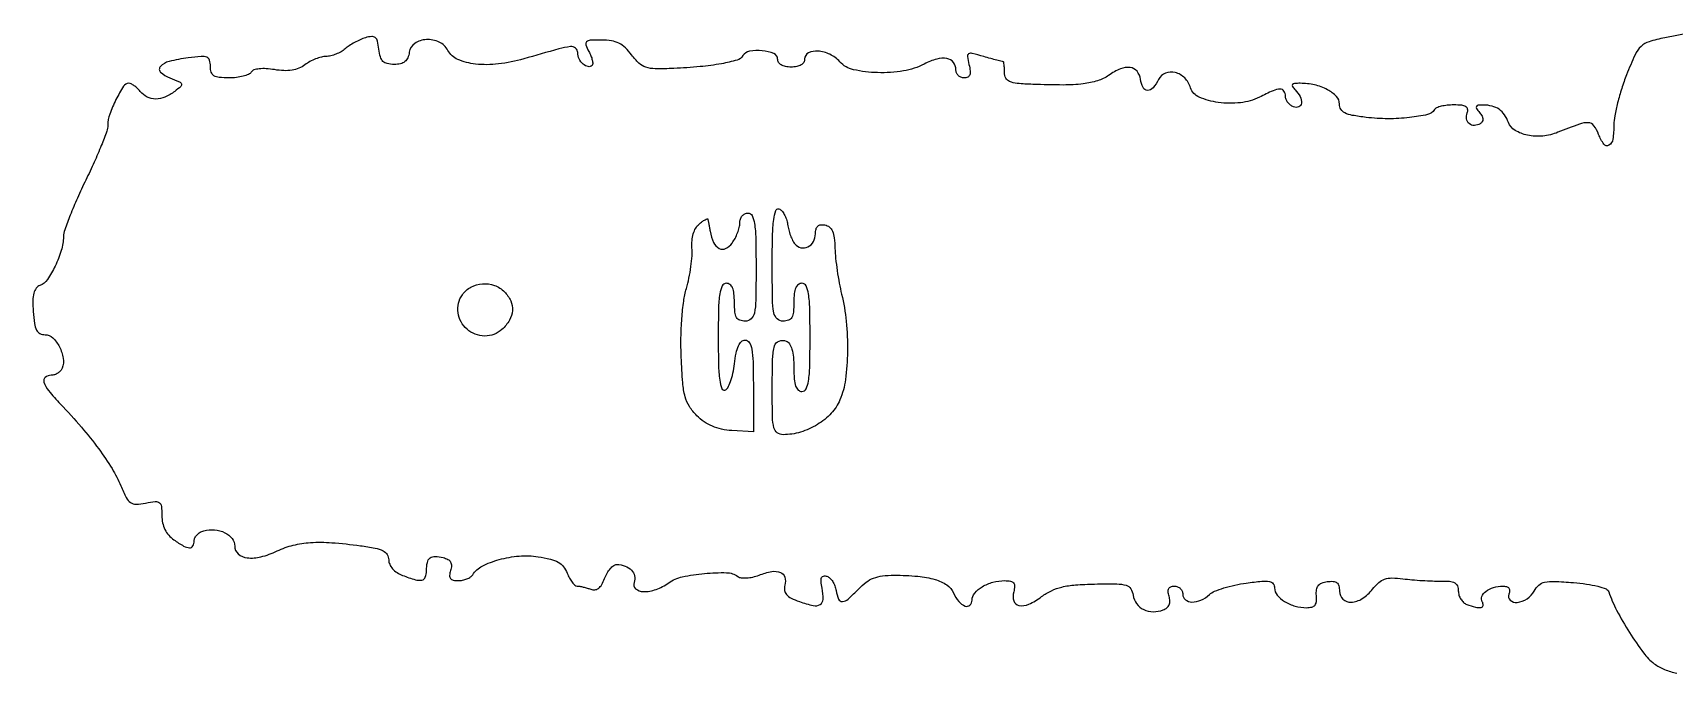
# Model space of a CAD drawing. Extents: x 146 to 754, y 185 to 522.
# Drawn here: x 146.1 to 450, y 211.9 to 330.3 of the extents above; entities that cross this region are included whole.
import ezdxf

# ---------------------------------------------------------------- set-up
doc = ezdxf.new("R2010")
doc.units = 0

msp = doc.modelspace()

# ---------------------------------------------------------------- linework, layer by layer
msp.add_lwpolyline([(453, 330.335199), (448.25, 329.4176, 0.024958), (445.302953, 328.694114, 0.119852), (443.821501, 327.827684, 0.094394), (442.729297, 326.280825, 0.012408), (441.15, 322.563567, 0.016783), (440.250411, 320.047462, 0.015273), (439.490312, 317.396782, 0.015493), (438.956832, 314.985485, 0.046722), (438.8, 313.31078, -0.035909), (438.609452, 310.661008, -0.220857), (437.88073, 309.54463, -0.397938), (436.946498, 309.73372, -0.062661), (435.980307, 311.551797, 0.067608), (435.107008, 313.156721, 0.225463), (434.078321, 313.710636, 0.099969), (432.420796, 313.462094, 0.008729), (428.426356, 311.933116, -0.071956), (425.643096, 311.253883, -0.073866), (422.807311, 311.400806, -0.08586), (420.509681, 312.29337, -0.170558), (419.280122, 313.779799, 0.063097), (418.5444, 315.195537, 0.090826), (417.54716, 316.190695, 0.089495), (416.250125, 316.777218, 0.059569), (414.627555, 316.984687, 0.028029), (413.688433, 316.939701, 0.255654), (413.363183, 316.715032, 0.265799), (413.384071, 316.327651, 0.029827), (413.926114, 315.589028, -0.043282), (414.391203, 314.918193, -0.115588), (414.556329, 314.36394, -0.160707), (414.435208, 313.907337, -0.110253), (414.048558, 313.530011, -0.132695), (412.972404, 313.209194, -0.182368), (412.027699, 313.537954, -0.181523), (411.532727, 314.410526, -0.131568), (411.650663, 315.532025, 0.128746), (411.726264, 316.214504, 0.226613), (411.416426, 316.675798, 0.11058), (410.625832, 316.931991, 0.023281), (409.166006, 317, 0.026304), (407.959898, 316.936506, 0.032954), (406.856298, 316.745843, 0.034821), (405.983375, 316.469515, 0.161645), (405.583301, 316.134783, -0.201636), (404.308573, 315.226118, -0.02695), (400.983601, 314.664048, -0.029485), (396.988262, 314.445598, -0.028396), (392.943873, 314.693053, -0.014819), (390.378035, 315.074342, -0.071706), (388.983163, 315.537093, -0.143054), (388.265572, 316.202487, -0.135557), (388, 317.164042, 0.193316), (387.435238, 318.570176, 0.080463), (385.773145, 319.824225, 0.065902), (383.398325, 320.702373, 0.0557), (380.7349, 321, 0.020821), (379.675085, 320.955848, 0.209399), (379.294771, 320.75, 0.331674), (379.287422, 320.405741, 0.041581), (379.8, 319.8, -0.076036), (380.724299, 318.541886, -0.145116), (380.96359, 317.321461, -0.27772), (380.468201, 316.651063, -0.192068), (379.5, 316.638374, -0.074185), (378.926569, 316.962529, -0.064359), (378.440625, 317.454091, -0.06686), (378.111903, 318.031441, -0.096313), (378, 318.606989, 0.143406), (377.722684, 319.553997, 0.265076), (377.034105, 319.914954, 0.09358), (375.704203, 319.614731, 0.013525), (373.172085, 318.435961, -0.088478), (369.680121, 317.408183, -0.061432), (365.557874, 317.461622, -0.066486), (362.029955, 318.432114, -0.218962), (360.444977, 320.173363, 0.118898), (359.349118, 321.984996, 0.134521), (357.592552, 322.996951, 0.160774), (355.794772, 322.882461, 0.180767), (354.520842, 321.719041, -0.05619), (353.488342, 320.161179, -0.224277), (352.475441, 319.694206, -0.28438), (351.650417, 320.215368, -0.078206), (351.180449, 321.75, 0.138029), (350.525121, 323.235767, 0.192055), (349.263826, 323.927403, 0.130178), (347.452177, 323.67799, 0.053877), (345.268354, 322.475409, -0.077408), (343.231049, 321.474883, -0.045761), (340.575955, 320.907475, -0.030043), (336.853366, 320.687537, -0.009344), (331.25, 320.798161, -0.011375), (328.32463, 320.977344, -0.078459), (326.93148, 321.319038, -0.17781), (326.250818, 321.951943, -0.117993), (326, 323, 0.012046), (325.981524, 323.766784, 0.019858), (325.924623, 324.4125, 0.01475), (325.844883, 324.915882, 0.360557), (325.743398, 325, -0.064009), (325.556291, 325.024052, -0.001153), (324.580656, 325.281495, -0.002852), (323.444509, 325.591051, -0.001898), (322.145461, 325.958282, 0.009294), (320.006044, 326.529045, 0.188543), (319.352531, 326.443217, 0.314801), (319.11702, 325.964915, 0.023376), (319.421114, 324.458282, -0.030544), (319.641017, 323.282139, -0.119428), (319.557564, 322.553033, -0.19813), (319.185468, 322.147875, -0.109615), (318.519052, 322, -0.099868), (317.939342, 322.116955, -0.098136), (317.446222, 322.449844, -0.097747), (317.115922, 322.946931, -0.098215), (317, 323.531385, 0.170308), (316.528703, 324.874911, 0.18203), (315.334393, 325.584209, 0.113513), (313.458724, 325.48987, 0.050277), (311.139917, 324.572354, -0.078755), (307.289427, 323.296068, -0.04759), (302.484343, 322.969922, -0.048036), (298.040363, 323.520816, -0.155203), (295.5, 325, 0.09695), (293.675921, 326.363607, 0.093236), (291.446908, 326.963037, 0.134629), (289.69952, 326.625391, 0.285464), (289, 325.5, -0.140575), (288.822179, 324.88002, -0.118484), (288.333333, 324.4, -0.088208), (287.543379, 324.09863, -0.04716), (286.5, 324, -0.04716), (285.456621, 324.09863, -0.088208), (284.666667, 324.4, -0.118484), (284.177821, 324.88002, -0.140575), (284, 325.5, 0.31107), (283.30912, 326.503036, 0.067365), (281.146299, 327.009322, 0.063332), (278.804733, 326.936533, 0.218284), (277.571257, 326.115296, -0.186952), (276.489241, 325.296858, -0.023855), (273.596025, 324.618675, -0.022929), (269.680378, 324.080062, -0.011884), (264.753204, 323.749057, -0.0129), (261.350051, 323.689452, -0.07583), (259.591624, 323.972606, -0.112257), (258.325928, 324.722051, -0.044023), (256.973266, 326.25, 0.042325), (255.806457, 327.577048, 0.07617), (254.623681, 328.408858, 0.075162), (253.234977, 328.85497, 0.040219), (251.434879, 329, 0.011298), (249.312934, 328.952047, 0.16973), (248.636799, 328.680858, 0.310521), (248.497578, 328.137742, 0.035057), (249.045837, 326.914354, -0.027603), (249.435684, 326.078046, -0.038419), (249.683024, 325.290235, -0.042946), (249.774689, 324.647099, -0.213438), (249.647551, 324.314218, -0.254626), (248.898305, 324.093289, -0.129825), (247.997399, 324.551055, -0.099102), (247.260417, 325.530817, -0.112307), (247, 326.675594, 0.228451), (246.596332, 327.512975, 0.199267), (245.653552, 327.783082, 0.039155), (243.486408, 327.360395, 0.002283), (237, 325.527036, -0.040219), (232.313664, 324.578865, -0.057575), (228.077704, 324.561014, -0.071932), (224.789895, 325.416044, -0.172006), (222.95178, 327.0901, 0.160068), (221.34993, 328.618559, 0.123665), (218.969469, 329.097219, 0.138527), (216.836324, 328.383326, 0.210913), (215.819551, 326.75, -0.063957), (215.529188, 325.696001, -0.125837), (215.008716, 325.006955, -0.11739), (214.193689, 324.623446, -0.05157), (213, 324.5, -0.052743), (211.72725, 324.634632, -0.143478), (210.937862, 325.061569, -0.129859), (210.457326, 325.878477, -0.039818), (210.179242, 327.29493, 0.027744), (209.924195, 328.783068, 0.16126), (209.517091, 329.454618, 0.204873), (208.849617, 329.662482, 0.048331), (207.679242, 329.426649, 0.030853), (206.729745, 329.072384, 0.01989), (205.676397, 328.552377, 0.019994), (204.683045, 327.959186, 0.035173), (203.921259, 327.381719, -0.0497), (203.176243, 326.850265, -0.034133), (202.241904, 326.396538, -0.034461), (201.271913, 326.080533, -0.057436), (200.421259, 325.968197, 0.059585), (199.541566, 325.848191, 0.030168), (198.47687, 325.501348, 0.029465), (197.406597, 325.005105, 0.038649), (196.5, 324.423585, -0.06464), (195.383887, 323.786782, -0.058004), (194.100552, 323.426759, -0.050224), (192.605495, 323.341051, -0.031007), (190.852625, 323.525948, 0.025864), (189.329182, 323.702494, 0.042262), (188.030044, 323.675444, 0.052065), (187.04888, 323.467006, 0.177804), (186.543608, 323.070559, -0.154044), (186.0641, 322.657126, -0.037667), (185.065535, 322.314477, -0.035054), (183.806778, 322.078686, -0.028782), (182.440983, 322, -0.022873), (180.613012, 322.083666, -0.116309), (179.653555, 322.404874, -0.181517), (179.163874, 323.03969, -0.074617), (179, 324.131669, 0.071145), (178.835669, 325.280721, 0.234358), (178.33151, 325.827892, 0.113038), (177.295597, 325.974677, 0.012243), (174.878916, 325.710585, 0.025943), (171.35141, 325.049693, 0.149123), (169.733159, 324.09468, 0.41658), (169.78341, 323.045293, 0.092813), (171.485177, 322.005636, -0.010269), (173.244897, 321.294896, -0.207137), (173.632742, 320.885116, -0.30681), (173.516121, 320.420608, -0.02038), (172.398017, 319.500278, -0.061489), (170.585616, 318.450255, -0.100899), (168.854386, 318.097225, -0.116841), (167.302111, 318.464913, -0.103583), (166, 319.5, 0.030696), (165.460793, 320.074065, 0.033599), (164.870559, 320.559375, 0.035754), (164.314846, 320.899703, 0.120078), (163.903235, 321, 0.257058), (162.920099, 320.458791, 0.024433), (161.518634, 317.985323, 0.03037), (160.35205, 315.270997, 0.086514), (160, 313.251594, -0.087125), (159.801446, 312.120766, -0.008422), (158.804508, 309.507638, -0.010498), (157.488821, 306.415641, -0.008111), (155.93024, 303.100891, 0.008862), (154.3675, 299.764281, 0.01101), (153.038473, 296.605657, 0.009423), (152.037125, 293.92431, 0.07787), (151.800911, 292.648957, -0.066448), (151.386471, 290.087593, -0.039054), (150.259071, 287.191073, -0.037926), (148.814487, 284.697441, -0.152032), (147.446765, 283.617945, 0.137854), (146.735839, 283.088201, 0.101273), (146.302075, 282.200623, 0.061764), (146.123543, 280.828015, 0.019539), (146.192055, 278.759149, 0.017937), (146.43001, 276.565405, 0.083065), (146.817375, 275.354748, 0.155276), (147.442956, 274.726802, 0.119658), (148.38742, 274.494665, -0.193604), (149.80678, 273.919009, -0.082118), (151.053634, 272.241375, -0.077627), (151.751342, 270.138344, -0.133739), (151.567491, 268.315284, -0.091355), (151.260156, 267.812442, -0.066708), (150.761187, 267.386365, -0.065225), (150.154532, 267.09833, -0.078413), (149.531385, 267, 0.172685), (148.432859, 266.608941, 0.308843), (148.172348, 265.728572, 0.095269), (149.038099, 264.148948, 0.017656), (151.25, 261.660532, -0.013047), (155.114668, 257.392608, -0.018389), (158.313684, 253.379432, -0.020941), (160.787523, 249.71913, -0.039191), (162.41845, 246.540934, 0.019041), (163.432394, 244.35239, 0.123282), (164.225489, 243.443118, 0.162676), (165.24517, 243.143621, 0.040159), (167.001109, 243.350222, -0.021888), (168.791294, 243.627425, -0.194393), (169.544477, 243.415614, -0.206116), (169.914471, 242.748085, -0.0249), (170, 241.031704, 0.053729), (170.145133, 239.684988, 0.061642), (170.573751, 238.46491, 0.063262), (171.274778, 237.411811, 0.061605), (172.222506, 236.556704, 0.021675), (174.037701, 235.399183, 0.120191), (175.139988, 235.076133, 0.288099), (175.758325, 235.4262, 0.124294), (176, 236.383369, -0.116045), (176.132528, 236.946697, -0.075481), (176.518753, 237.49603, -0.069243), (177.090943, 237.948478, -0.068863), (177.765968, 238.228548, -0.085952), (179.775499, 238.398347, -0.093089), (181.665249, 237.869583, -0.109955), (183.005927, 236.790955, -0.169524), (183.495147, 235.400921, 0.215044), (184.152131, 233.953873, 0.152862), (185.803506, 233.221175, 0.092646), (188.339283, 233.400363, 0.046973), (191.356775, 234.49906, -0.049604), (194.322899, 235.561449, -0.045638), (197.52485, 236.057168, -0.035036), (201.453037, 236.027085, -0.014419), (206.75, 235.460619, -0.013699), (209.489109, 235.010799, -0.068002), (210.964096, 234.512228, -0.138688), (211.720052, 233.825604, -0.140362), (212, 232.84802, 0.109058), (212.182899, 232.01945, 0.073725), (212.716444, 231.208093, 0.06531), (213.538047, 230.499782, 0.054485), (214.5651, 229.975249, 0.017322), (216.936611, 229.16644, 0.121889), (218.145522, 229.104176, 0.258749), (218.777443, 229.633757, 0.09198), (219, 230.833333, -0.049613), (219.153379, 232.37529, -0.178017), (219.66275, 233.204919, -0.181197), (220.581367, 233.498488, -0.051694), (222.085947, 233.267273, -0.061478), (222.951588, 232.92295, -0.137777), (223.452648, 232.431995, -0.141722), (223.616724, 231.762061, -0.066585), (223.460655, 230.876035, 0.052878), (223.275422, 229.970046, 0.187536), (223.433454, 229.409408, 0.183207), (223.932241, 229.094685, 0.050165), (224.873595, 229, 0.049761), (225.692353, 229.081686, 0.047539), (226.492079, 229.323722, 0.051231), (227.15718, 229.67956, 0.106294), (227.56306, 230.102034, -0.138814), (229.289407, 231.682646, -0.049387), (232.44113, 232.893494, -0.047001), (236.143017, 233.544861, -0.057335), (239.656306, 233.42429, -0.023031), (241.923415, 232.976739, -0.068535), (243.391778, 232.393974, -0.095328), (244.367192, 231.564436, -0.078319), (245.047276, 230.375655, 0.03241), (245.46229, 229.466225, 0.041955), (245.962172, 228.697849, 0.047592), (246.46942, 228.159594, 0.181952), (246.893462, 228, -0.043277), (247.36269, 227.95931, -0.015548), (248.019997, 227.823264, -0.015289), (248.734868, 227.628674, -0.017519), (249.404314, 227.398345, 0.120632), (250.159766, 227.302418, 0.138364), (250.831145, 227.577438, 0.097313), (251.426722, 228.266136, 0.03894), (251.961351, 229.398345, -0.040175), (252.433931, 230.392791, -0.048809), (253.034394, 231.231266, -0.056308), (253.666011, 231.807158, -0.161071), (254.225249, 231.984687, -0.082732), (255.766768, 231.708793, -0.115649), (256.939141, 230.953257, -0.139187), (257.518101, 229.871625, -0.146349), (257.426881, 228.67005, 0.314829), (257.715376, 227.509289, 0.178474), (259.130435, 226.97026, 0.090265), (261.48126, 227.372142, 0.065507), (263.841104, 228.601258, -0.099672), (266.354213, 229.70049, -0.030623), (270.466015, 230.332076, -0.02852), (274.540003, 230.471304, -0.151594), (276.628363, 229.770518, 0.129808), (277.254122, 229.530336, 0.042941), (278.246033, 229.508031, 0.039377), (279.398338, 229.672836, 0.035652), (280.550812, 230.019319, -0.044266), (282.902526, 230.682461, -0.138796), (284.522282, 230.537172, -0.236576), (285.323831, 229.66091, -0.133806), (285.338934, 228.188085, 0.095292), (285.273686, 227.197431, 0.150908), (285.62078, 226.428051, 0.100238), (286.475655, 225.781357, 0.028106), (288.031426, 225.138889, 0.027158), (290.604638, 224.395812, 0.192004), (291.866056, 224.58977, 0.263547), (292.412077, 225.535801, 0.049283), (292.224365, 227.606641, -0.022682), (292.040546, 228.87856, -0.120831), (292.139399, 229.568434, -0.263513), (292.495015, 229.851719, -0.119531), (293.108475, 229.802181, -0.111674), (293.664754, 229.468022, -0.057745), (294.185107, 228.840199, -0.053146), (294.593956, 228.036354, -0.054611), (294.819551, 227.171672, 0.061338), (295.258087, 225.578569, 0.325306), (295.984281, 225.132697, 0.166649), (297.076447, 225.605624, 0.019428), (299, 227.5, -0.045615), (300.355266, 228.701771, -0.067509), (301.747607, 229.461438, -0.061006), (303.395709, 229.869628, -0.030241), (305.549314, 230, -0.020837), (309.963274, 229.815973, -0.051453), (313.144138, 229.216916, -0.075614), (315.304985, 228.199877, -0.139638), (316.549421, 226.729809, 0.065526), (317.527031, 225.156023, 0.128595), (318.711665, 224.295377, 0.284634), (319.590503, 224.457198, 0.211602), (320, 225.381483, -0.177182), (320.479287, 226.691546, -0.082785), (321.876136, 227.878045, -0.070068), (323.859781, 228.714496, -0.064876), (326.05089, 229, -0.044529), (327.12174, 228.904443, -0.181894), (327.672963, 228.57563, -0.186971), (327.862026, 227.971758, -0.047416), (327.694254, 226.938828, 0.137124), (327.722705, 225.242406, 0.284762), (328.67438, 224.396474, 0.153716), (330.489152, 224.63972, 0.049628), (332.846734, 226.044806, -0.048801), (334.667928, 227.13429, -0.05218), (336.625964, 227.821027, -0.03931), (339.111785, 228.208118, -0.014421), (342.665342, 228.375468, -0.006804), (346.801709, 228.394541, -0.068592), (348.503455, 228.144364, -0.180593), (349.362881, 227.504121, -0.108392), (349.813355, 226.297279, 0.124726), (350.4504, 224.745205, 0.121074), (351.755553, 223.663243, 0.111456), (353.508351, 223.254317, 0.093676), (355.388924, 223.59575, 0.082803), (356.067283, 223.994705, 0.11845), (356.481413, 224.553107, 0.111131), (356.611992, 225.266758, 0.066836), (356.462413, 226.118425, -0.049133), (356.282017, 226.968352, -0.147821), (356.3885, 227.545139, -0.188126), (356.771259, 227.882756, -0.087953), (357.432612, 228, -0.094638), (358.030893, 227.885736, -0.096802), (358.53958, 227.559375, -0.09891), (358.880096, 227.072362, -0.10362), (359, 226.5, 0.227335), (359.489055, 225.479965, 0.167299), (360.68602, 225.049642, 0.109802), (362.338158, 225.393381, 0.078085), (363.925989, 226.433021, -0.086392), (364.873967, 227.0316, -0.022167), (366.585113, 227.649486, -0.021901), (368.630549, 228.190119, -0.020684), (370.75473, 228.561852, -0.009306), (373.635023, 228.889511, -0.066143), (375.036313, 228.837031, -0.18174), (375.726973, 228.433211, -0.172212), (376, 227.664014, 0.173232), (376.471552, 226.343812, 0.082851), (377.844558, 225.141161, 0.07092), (379.788187, 224.290786, 0.067809), (381.922469, 224, 0.062277), (382.888977, 224.120851, 0.161973), (383.471955, 224.494474, 0.148108), (383.745803, 225.169075, 0.049332), (383.73821, 226.246765, -0.057593), (383.748394, 227.326713, -0.135765), (384.055295, 228.064155, -0.135102), (384.698784, 228.541234, -0.056787), (385.75, 228.816316, -0.046409), (386.848614, 228.871003, -0.155519), (387.517194, 228.625753, -0.170725), (387.883822, 228.056848, -0.058634), (388, 227.069551, 0.203989), (388.639243, 225.567891, 0.208592), (390.156608, 225.006088, 0.131175), (392.221539, 225.684767, 0.081649), (394.112937, 227.416447, -0.044419), (395.265695, 228.640783, -0.099569), (396.363807, 229.281588, -0.086748), (397.72149, 229.496085, -0.028115), (399.756857, 229.348084, 0.010446), (401.426633, 229.167192, 0.006864), (403.355139, 229.025592, 0.006906), (405.236994, 228.93943, 0.013198), (406.75, 228.931037, -0.025643), (408.391965, 228.881061, -0.107884), (409.329606, 228.594465, -0.172614), (409.825214, 228.026373, -0.094152), (410, 227.106389, 0.07645), (410.118241, 226.337582, 0.064848), (410.46465, 225.59157, 0.066804), (410.977037, 224.980328, 0.093606), (411.581787, 224.606989, 0.02716), (413.180854, 224.091057, 0.108715), (414.202466, 224.048926, 0.324914), (414.573551, 224.433827, 0.174847), (414.430902, 225.111803, -0.240566), (414.352768, 226.069397, -0.133573), (415.085457, 227.020662, -0.091535), (416.496238, 227.73081, -0.068826), (418.218615, 227.984687, -0.066811), (418.923061, 227.896517, -0.165682), (419.350595, 227.612532, -0.178285), (419.497409, 227.143301, -0.07936), (419.361626, 226.5, 0.307063), (419.620867, 225.390016, 0.220258), (420.871989, 224.986604, 0.113521), (422.742772, 225.664732, 0.127071), (424.03848, 227.0719, -0.08822), (424.899513, 228.164581, -0.129006), (425.985541, 228.717388, -0.064169), (427.738239, 228.86863, -0.009459), (431.297212, 228.651253, -0.016703), (433.742841, 228.372913, -0.026694), (435.803078, 227.955063, -0.026288), (437.357183, 227.464015, -0.226362), (437.848628, 226.954116, 0.040802), (439.312303, 223.523901, 0.019883), (441.698292, 219.401079, 0.018741), (444.283941, 215.636771, 0.072772), (446.277466, 213.640203, 0.063818), (448.171326, 212.572363, 0.048643), (450.455672, 211.893829, 0.030137)], format="xyb")
for points in [[(285.845818, 294.921672, 0.028389), (286.049992, 293.907189, 0.02394), (286.377133, 292.861639, 0.024623), (286.769215, 291.935173, 0.059509), (287.168931, 291.309441, 0.162368), (288.304137, 290.595298, 0.175232), (289.600701, 290.735003, 0.154812), (290.622679, 291.709194, 0.1262), (291, 293.180313, -0.061623), (291.105585, 294.033764, -0.144993), (291.429214, 294.580881, -0.158579), (291.975866, 294.834319, -0.078085), (292.75, 294.806226, -0.128183), (293.572337, 294.411926, -0.115963), (294.134794, 293.653045, -0.071952), (294.47057, 292.407252, -0.022799), (294.613281, 290.482902, 0.018867), (294.735738, 288.634747, 0.009898), (295.020015, 286.348102, 0.009832), (295.404388, 284.012996, 0.014878), (295.838835, 282, -0.036613), (296.696938, 276.974614, -0.027859), (296.921646, 271.391701, -0.028411), (296.544799, 266.187274, -0.066771), (295.535989, 262.431892, -0.091467), (293.923698, 259.961348, -0.065274), (291.349174, 257.880269, -0.063336), (288.233837, 256.478055, -0.074245), (285.032119, 256, -0.157604), (283.929227, 256.356495, -0.178443), (283.310964, 257.275203, -0.054891), (283.050165, 259.27759, -0.004961), (283, 264.333333, -0.006534), (283.0748, 270.05707, -0.063872), (283.44432, 272.442185, -0.236795), (284.264125, 273.328737, -0.183488), (285.597766, 273.32411, -0.168745), (286.200388, 272.815757, -0.064754), (286.639579, 271.795179, -0.046835), (286.913401, 270.319345, -0.022466), (287, 268.393011, 0.017339), (287.073283, 266.280424, 0.065014), (287.335363, 264.982169, 0.127133), (287.805392, 264.267791, 0.186089), (288.5, 264, 0.286822), (289.26579, 264.47867, 0.076301), (289.7125, 265.916667, 0.032071), (289.944758, 268.649956, 0.005163), (290, 274, 0.005163), (289.944758, 279.350044, 0.032071), (289.7125, 282.083333, 0.076301), (289.26579, 283.52133, 0.286822), (288.5, 284, 0.164293), (287.830552, 283.773926, 0.129352), (287.357143, 283.166667, 0.075863), (287.081893, 282.104033, 0.025511), (287, 280.5, -0.022514), (286.917816, 278.67572, -0.10769), (286.607143, 277.6875, -0.177212), (286.002462, 277.177287, -0.087745), (285, 277, -0.194673), (283.906332, 277.442587, -0.154961), (283.297244, 278.572917, -0.043165), (283.046375, 281.060801, -0.003555), (283, 287.583333, -0.005308), (283.055513, 292.812186, -0.025267), (283.269803, 295.793478, -0.048576), (283.638138, 297.445651, -0.414716), (284.25, 297.755005, -0.131805), (284.754257, 297.424458, -0.05393), (285.234397, 296.752903, -0.048349), (285.620979, 295.878613, -0.044493)], [(280, 287, -0.003852), (279.952743, 280.866382, -0.045528), (279.7, 278.5, -0.160003), (279.090416, 277.42216, -0.186821), (278, 277, -0.087745), (276.997538, 277.177287, -0.177212), (276.392857, 277.6875, -0.10769), (276.082184, 278.67572, -0.022514), (276, 280.5, 0.025511), (275.918107, 282.104033, 0.075863), (275.642857, 283.166667, 0.129352), (275.169448, 283.773926, 0.164293), (274.5, 284, 0.287843), (273.73349, 283.518866, 0.075657), (273.28719, 282.069444, 0.031824), (273.055132, 279.315023, 0.005106), (273, 273.916667, 0.00562), (273.055844, 268.948578, 0.026516), (273.270805, 266.106839, 0.052293), (273.641708, 264.543969, 0.40839), (274.25, 264.244212, 0.193345), (274.765295, 264.677847, 0.035608), (275.279688, 265.835685, 0.033618), (275.717089, 267.358625, 0.025024), (276, 269.085013, -0.020406), (276.31019, 271.093896, -0.057741), (276.741496, 272.443324, -0.096944), (277.301118, 273.230537, -0.193485), (278, 273.507468, -0.265582), (278.751915, 273.072789, -0.088464), (279.205663, 271.833554, -0.037204), (279.442277, 269.478812, -0.006444), (279.5, 265), (279.5, 256.5), (275.52677, 256.745958, -0.037869), (273.614285, 257.010646, -0.047517), (271.909619, 257.5533, -0.049324), (270.389546, 258.387122, -0.046292), (269.02677, 259.518319, -0.055244), (267.658417, 261.22752, -0.07636), (266.872359, 263.024787, -0.0458), (266.435649, 265.594526, -0.008804), (266.155863, 270.315904, -0.014242), (266.108323, 273.944653, -0.014818), (266.269493, 277.522412, -0.015698), (266.60775, 280.700211, -0.036411), (267.107771, 283.043542, 0.020427), (267.584958, 284.975339, 0.016192), (267.946557, 287.09533, 0.016483), (268.153533, 289.086081, 0.038787), (268.143232, 290.578858, -0.043315), (268.146091, 291.91469, -0.050011), (268.384795, 293.164951, -0.055544), (268.828146, 294.214844, -0.092142), (269.441324, 294.951303, -0.01562), (270.044856, 295.421146, -0.029316), (270.564614, 295.755493, -0.035483), (270.953351, 295.939491, -0.464482), (271.076511, 295.872445, -0.003135), (271.123599, 295.635707, -0.000299), (271.23459, 295.05695, -0.000381), (271.365981, 294.366741, -0.000301), (271.50721, 293.619301, 0.059207), (272.155458, 291.556064, 0.165407), (273.176172, 290.461601, 0.242179), (274.371495, 290.441044, 0.11981), (275.567321, 291.44113, 0.038189), (276.115805, 292.316993, 0.029559), (276.57915, 293.343408, 0.030319), (276.89809, 294.358909, 0.061), (277, 295.19113, -0.081515), (277.113388, 295.882013, -0.092004), (277.440625, 296.468644, -0.100689), (277.927886, 296.860882, -0.119836), (278.5, 297, -0.286822), (279.26579, 296.52133, -0.076301), (279.7125, 295.083333, -0.032071), (279.944758, 292.350044, -0.005163)], [(233.428571, 282.428571, -0.089602), (234.588034, 280.757819, -0.124085), (234.915017, 278.971437, -0.117655), (234.358621, 277.17342, -0.075366), (232.969718, 275.472595, -0.188627), (229.764477, 274.256277, -0.178862), (226.496576, 275.501878, -0.179916), (224.836294, 278.565494, -0.190148), (225.631654, 281.8845, -0.116779), (227.23124, 283.30818, -0.106679), (229.353643, 283.923593, -0.104967), (231.5694, 283.612474, -0.109619)]]:
    msp.add_lwpolyline(points, format="xyb", close=True)

doc.saveas('drawing.dxf')
